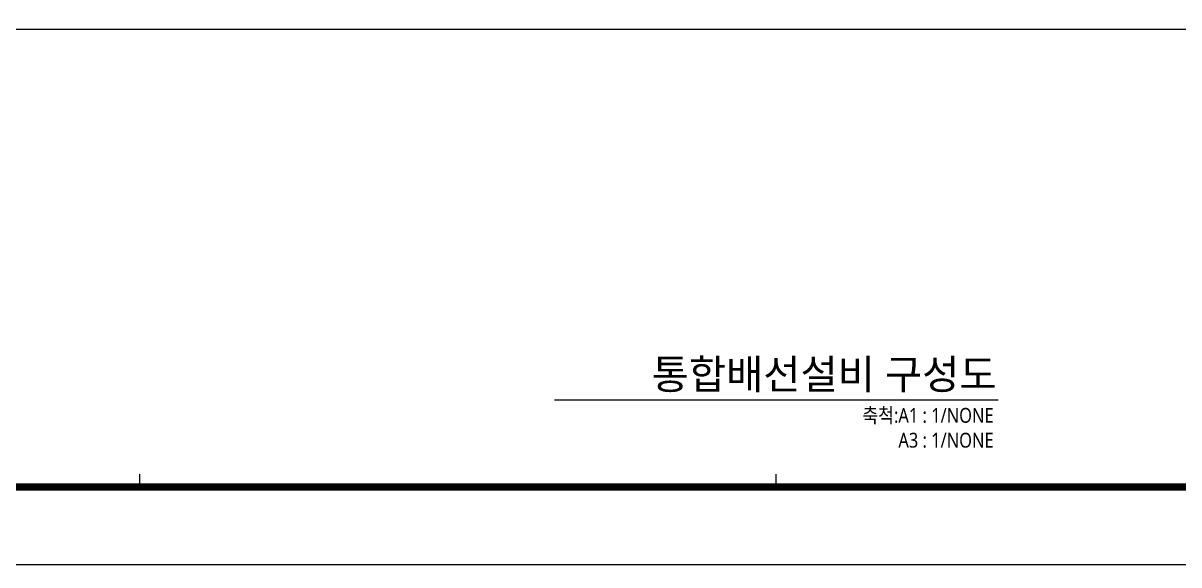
# Model space of a CAD drawing. Header units: millimetres. Extents: x 0 to 84100, y 0 to 29700.
# Drawn here: x 9337 to 24931, y 0 to 7305 of the extents above; entities that cross this region are included whole.
import ezdxf
from ezdxf.enums import TextEntityAlignment as Align

# ---------------------------------------------------------------- set-up
doc = ezdxf.new("R2010")
doc.units = ezdxf.units.MM
doc.header["$LTSCALE"] = 1000
for name, color, linetype in [('KEC-TEXT', 6, 'Continuous'), ('S', 4, 'Continuous'), ('SHT', 5, 'Continuous'), ('TIT', 2, 'Continuous')]:
    doc.layers.add(name, color=color, linetype=linetype)
doc.styles.add('GHS', font='malgun.ttf')

# ---------------------------------------------------------------- blocks, each defined once
blk = doc.blocks.new('XR-FORM-ET', base_point=(461, 408))
at = {"layer": 'SHT', "color": 171}
for p, q in [((43650, 4200), (43650, 4900)), ((78000, 4200), (78000, 4900))]:
    blk.add_line(p, q, dxfattribs=at)
at = {"layer": 'SHT'}
blk.add_lwpolyline([(0, 118800), (168200, 118800), (168200, 0), (0, 0)], close=True, dxfattribs=at)
at = {"layer": 'SHT', "const_width": 400}
blk.add_lwpolyline([(9300, 114600), (163900, 114600), (163900, 4200), (9300, 4200)], close=True, dxfattribs=at)

msp = doc.modelspace()

# ---------------------------------------------------------------- linework, layer by layer
at = {"layer": 'KEC-TEXT', "color": 6}
msp.add_line((4639, 7225), (34823, 7225), dxfattribs=at)
at = {"layer": 'TIT'}
msp.add_line((16506, 2225), (22494, 2225), dxfattribs=at)

# ---------------------------------------------------------------- block references
at = {"layer": 'S', "xscale": 0.25, "yscale": 0.25, "zscale": 0.25}
msp.add_blockref('XR-FORM-ET', (115, 102), dxfattribs=at)

# ---------------------------------------------------------------- texts
at = {"layer": 'TIT', "style": 'GHS'}
msp.add_text('통합배선설비 구성도', height=400, dxfattribs=at).set_placement((22471, 2570), align=Align.MIDDLE_RIGHT)
at = {"layer": 'TIT', "style": 'GHS', "width": 0.85}
for s, p in [('축척:A1 : 1/NONE', (22431, 1916)), ('A3 : 1/NONE', (22431, 1581))]:
    msp.add_text(s, height=200, dxfattribs=at).set_placement(p, align=Align.RIGHT)

doc.saveas('drawing.dxf')
